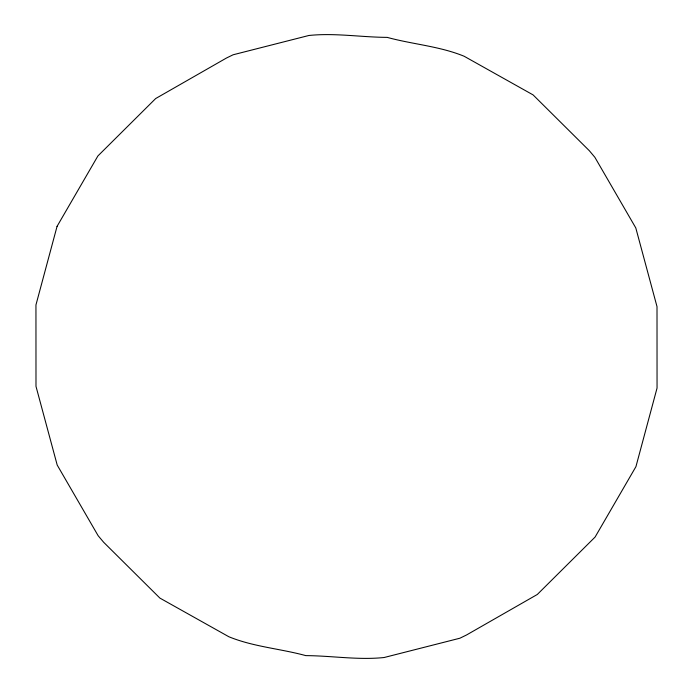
<?xml version="1.0" encoding="UTF-8"?>
<svg xmlns="http://www.w3.org/2000/svg" width="693" height="693" viewBox="0 0 693 693"><rect width="100%" height="100%" fill="white"/><g stroke="black" fill="none" stroke-linecap="round" stroke-linejoin="round"><path stroke-width="1.04" d="M57.06 226.36L35.949 304.946L35.993 386.365L57.207 465.072L98.129 535.698L103.664 542.281L159.892 598.085L228.837 636.737C253.361 646.812 280.379 648.665 305.804 655.621C331.878 655.769 358.073 660.23 384.113 657.518L459.866 638.227L466.536 634.979L537.318 594.464L595.096 537.049L635.94 466.64L657.051 388.054L657.007 306.635L635.793 227.928L594.871 157.302L589.336 150.719L533.108 94.915L464.163 56.263C439.639 46.188 412.621 44.335 387.196 37.379C361.122 37.231 334.927 32.77 308.887 35.482L233.134 54.773L226.464 58.021L155.682 98.536L97.904 155.951L57.06 226.36"/></g></svg>
